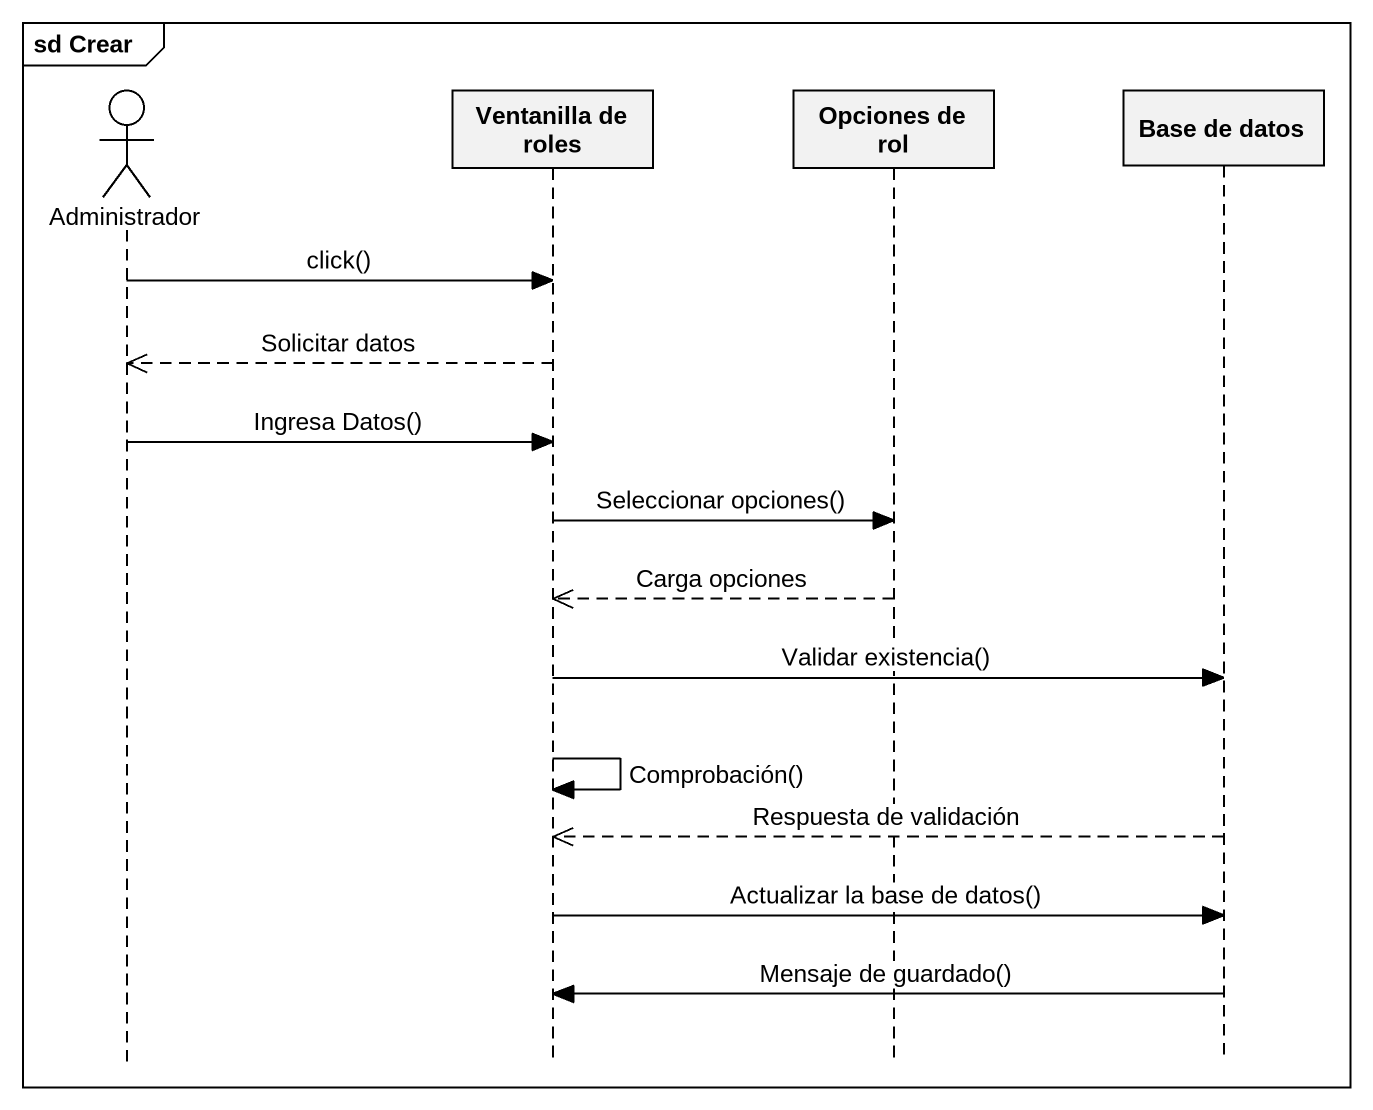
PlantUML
@startuml
mainframe sd Crear
hide footbox
actor Administrador
participant "Ventanilla de roles" as Ventanilla_de_roles
participant "Opciones de rol" as Opciones_de_rol
participant "Base de datos" as Base_de_datos

Administrador -> Ventanilla_de_roles : click()
Ventanilla_de_roles -->> Administrador : Solicitar datos
Administrador -> Ventanilla_de_roles : Ingresa Datos()
Ventanilla_de_roles -> Opciones_de_rol : Seleccionar opciones()
Opciones_de_rol -->> Ventanilla_de_roles : Carga opciones
Ventanilla_de_roles -> Base_de_datos : Validar existencia()
Ventanilla_de_roles -> Ventanilla_de_roles : Comprobación()
Base_de_datos -->> Ventanilla_de_roles : Respuesta de validación
Ventanilla_de_roles -> Base_de_datos : Actualizar la base de datos()
Base_de_datos -> Ventanilla_de_roles : Mensaje de guardado()
@enduml
